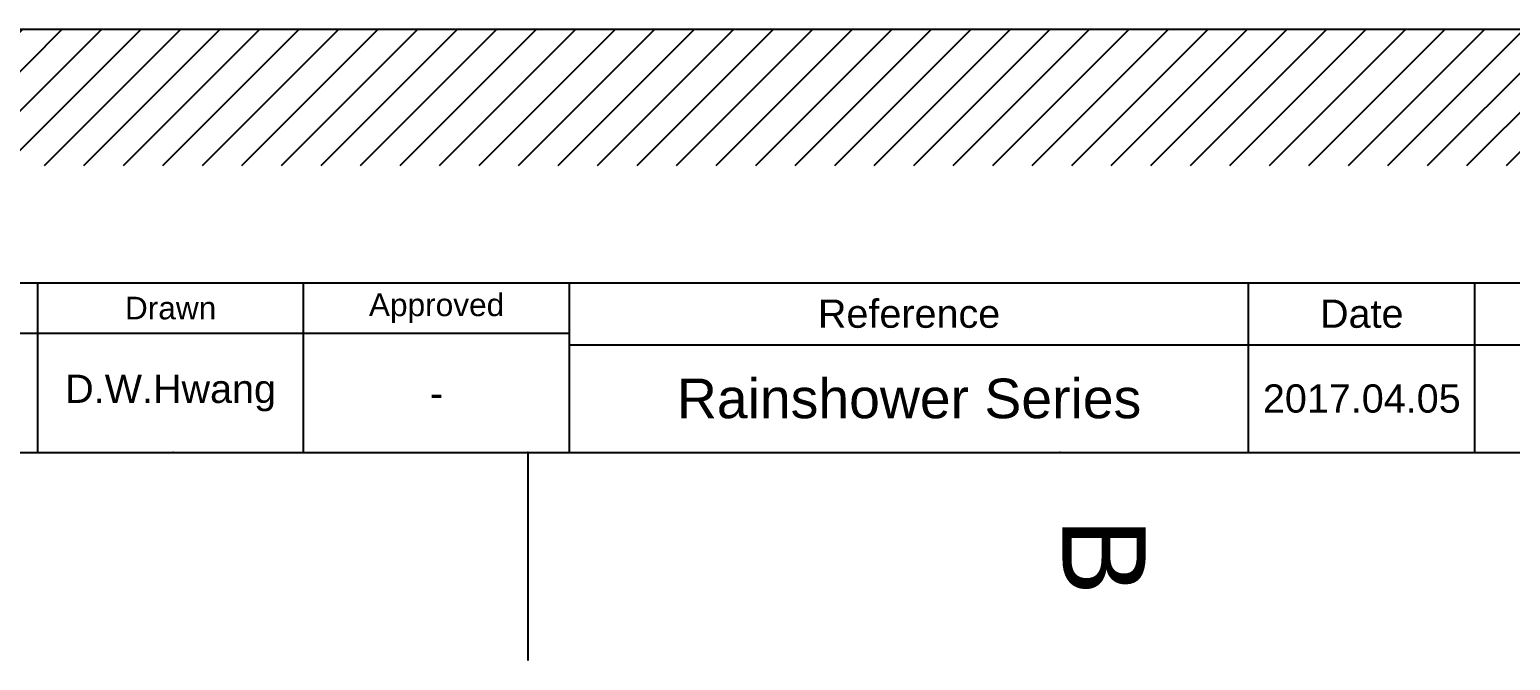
# Model space of a CAD drawing. Header units: millimetres. Extents: x 3819 to 4365, y -2661 to -1889.
# Drawn here: x 4099.1 to 4229.9, y -2660.8 to -2605 of the extents above; entities that cross this region are included whole.
import ezdxf

# ---------------------------------------------------------------- set-up
doc = ezdxf.new("R2010")
doc.units = ezdxf.units.MM
doc.header["$LTSCALE"] = 0.1
for name, color, linetype in [('FORM', 7, 'Continuous'), ('hatch', 2, 'Continuous'), ('TEXT', 2, 'Continuous')]:
    doc.layers.add(name, color=color, linetype=linetype)
doc.styles.get("Standard").update_dxf_attribs({"font": 'arial.ttf'})

msp = doc.modelspace()

# ---------------------------------------------------------------- hatches: boundary and pattern name
at = {"layer": 'hatch'}
h = msp.add_hatch(dxfattribs=at)
h.set_pattern_fill('ANSI31', color=256, scale=0.777568)
h.set_pattern_definition([(45, (3473.9985, -2587.0866), (-1.745691, 1.745691), [])])
h.paths.add_polyline_path([(4274.3306, -2605.0328), (3903.686, -2605.0328), (3904.0012, -2617.0494), (4274.3306, -2617.0494)])

# ---------------------------------------------------------------- linework, layer by layer
for p, q in [((4274.3861, -2605.0328), (3902.436, -2605.0328)), ((3837.5818, -2642.4102), (4346.8141, -2642.4102)), ((4143.1212, -2642.4102), (4143.1212, -2660.7941))]:
    msp.add_line(p, q)
for p in [(4111.7838, -2642.4102), (4143.1212, -2642.4102), (4190.1272, -2642.4102)]:
    msp.add_point(p)
at = {"layer": 'FORM'}
for p, q in [((4076.3141, -2627.4102), (4346.8141, -2627.4102)), ((4099.8141, -2627.4102), (4099.8141, -2642.4102)), ((4123.3141, -2642.4102), (4123.3141, -2627.4102)), ((4146.8141, -2642.4102), (4146.8141, -2627.4102)), ((4206.8141, -2642.4102), (4206.8141, -2627.4102)), ((4206.8141, -2642.4102), (4206.8141, -2627.4102)), ((4206.8141, -2642.4102), (4206.8141, -2627.4102)), ((4226.8141, -2642.4102), (4226.8141, -2627.4102)), ((4146.8141, -2631.9102), (4076.3141, -2631.9102)), ((4146.8141, -2632.9102), (4286.8141, -2632.9102))]:
    msp.add_line(p, q, dxfattribs=at)
at = {"layer": 'TEXT'}
msp.add_point((4123.3141, -2631.9102), dxfattribs=at)

# ---------------------------------------------------------------- texts
at = {"insert": (4194.0444, -2651.6022), "char_height": 7.3535, "attachment_point": 5, "rotation": 270}
msp.add_mtext_dynamic_manual_height_columns('B', width=10, gutter_width=12.5, heights=[0], dxfattribs=at)
at = {"layer": 'TEXT', "attachment_point": 5}
for s, width, insert, char_height in [('Approved', 23.5, (4135.0641, -2629.6602), 2), ('Drawn', 23.5, (4111.5641, -2629.6602), 2), ('Reference', 60, (4176.8141, -2630.1602), 2.5), ('Date', 20, (4216.8141, -2630.1602), 2.5), ('D.W.Hwang', 23.5, (4111.5641, -2637.1602), 2.5), ('Rainshower Series', 60, (4176.8141, -2637.6602), 3.5), ('2017.04.05', 20, (4216.8141, -2637.6602), 2.5), ('-', 23.5, (4135.0641, -2637.1602), 2.5)]:
    msp.add_mtext_dynamic_manual_height_columns(s, width=width, gutter_width=12.5, heights=[0], dxfattribs=dict(at, insert=insert, char_height=char_height))

doc.saveas('drawing.dxf')
